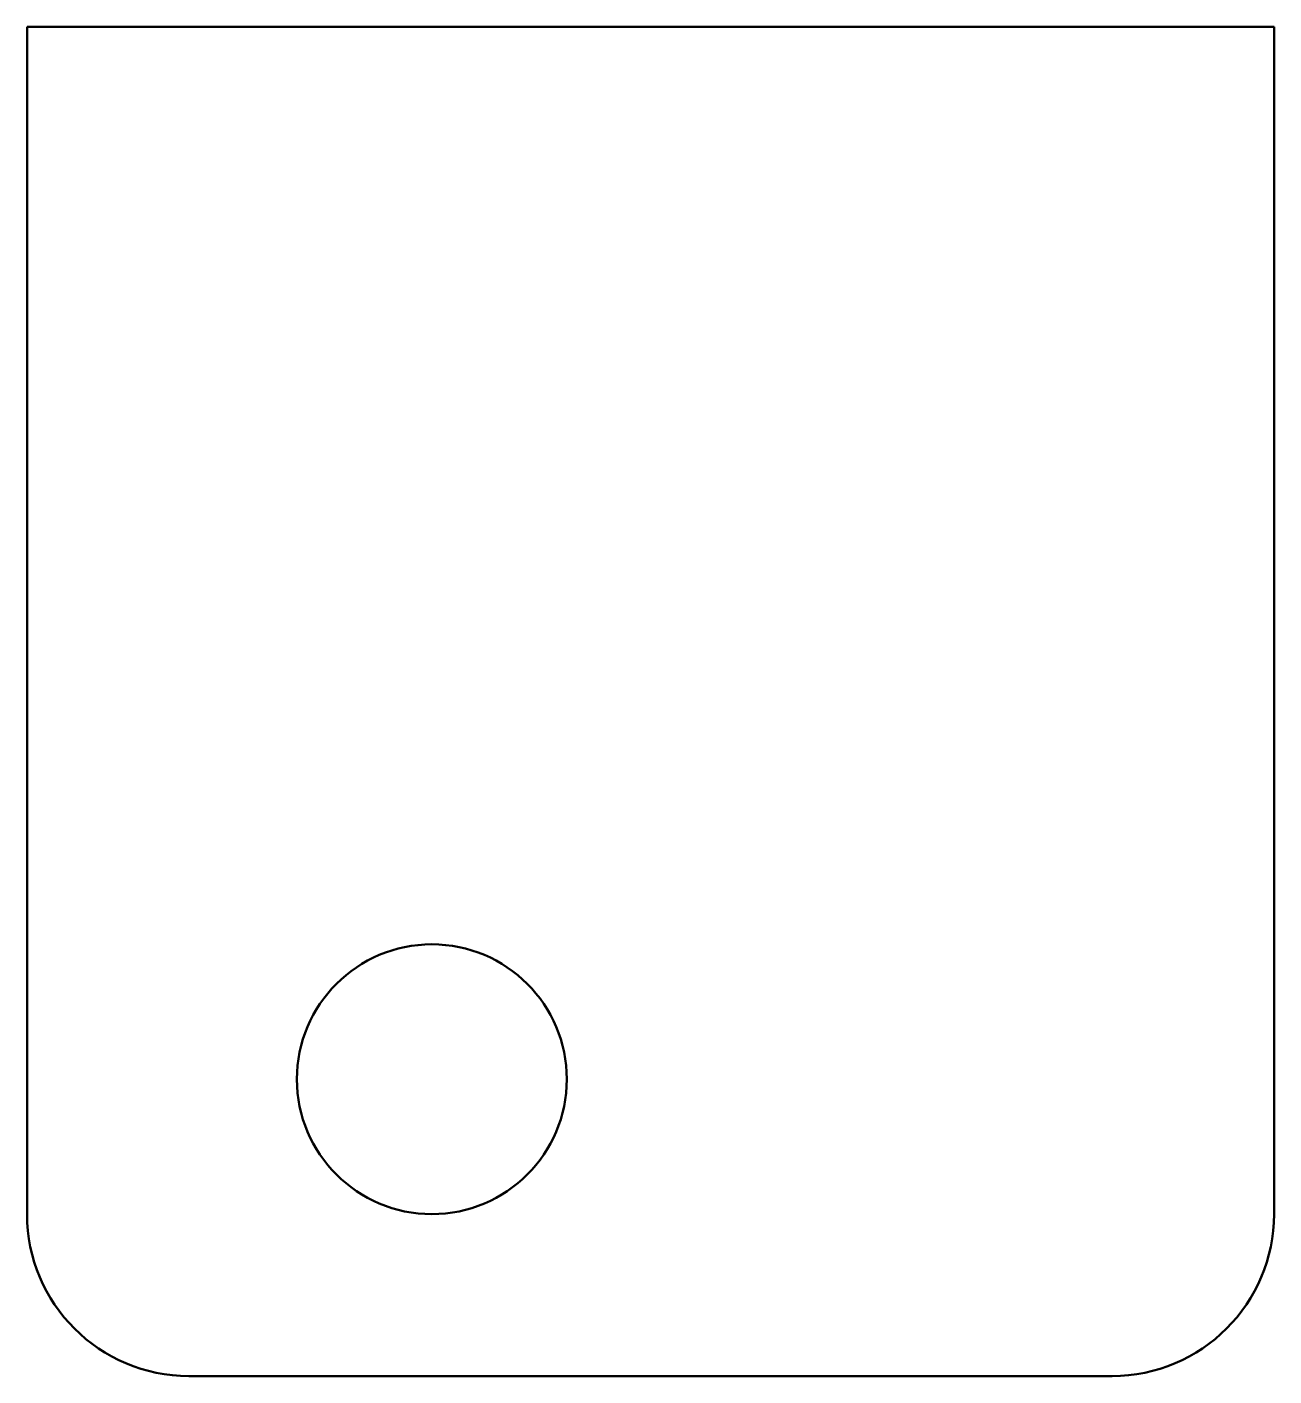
# Model space of a CAD drawing. Header units: millimetres. Extents: x 1.2 to 47.4, y 1.2 to 51.2.
import ezdxf

# ---------------------------------------------------------------- set-up
doc = ezdxf.new("R2010")
doc.units = ezdxf.units.MM
doc.layers.add('IV_INTERIOR_PROFILES', color=7, linetype='Continuous', lineweight=50)
doc.layers.add('IV_OUTER_PROFILE', color=7, linetype='Continuous', lineweight=50)

msp = doc.modelspace()

# ---------------------------------------------------------------- linework, layer by layer
at = {"layer": 'IV_INTERIOR_PROFILES'}
msp.add_circle((16.243, 12.243), 5, dxfattribs=at)
at = {"layer": 'IV_OUTER_PROFILE'}
for p, q in [((1.243, 51.243), (47.445, 51.243)), ((1.243, 7.243), (1.243, 51.243)), ((47.445, 51.243), (47.445, 7.243)), ((41.445, 1.243), (7.243, 1.243))]:
    msp.add_line(p, q, dxfattribs=at)
for centre, start, end in [((7.243, 7.243), 180, 270), ((41.445, 7.243), 270, 0)]:
    msp.add_arc(centre, 6, start, end, dxfattribs=at)

doc.saveas('drawing.dxf')
